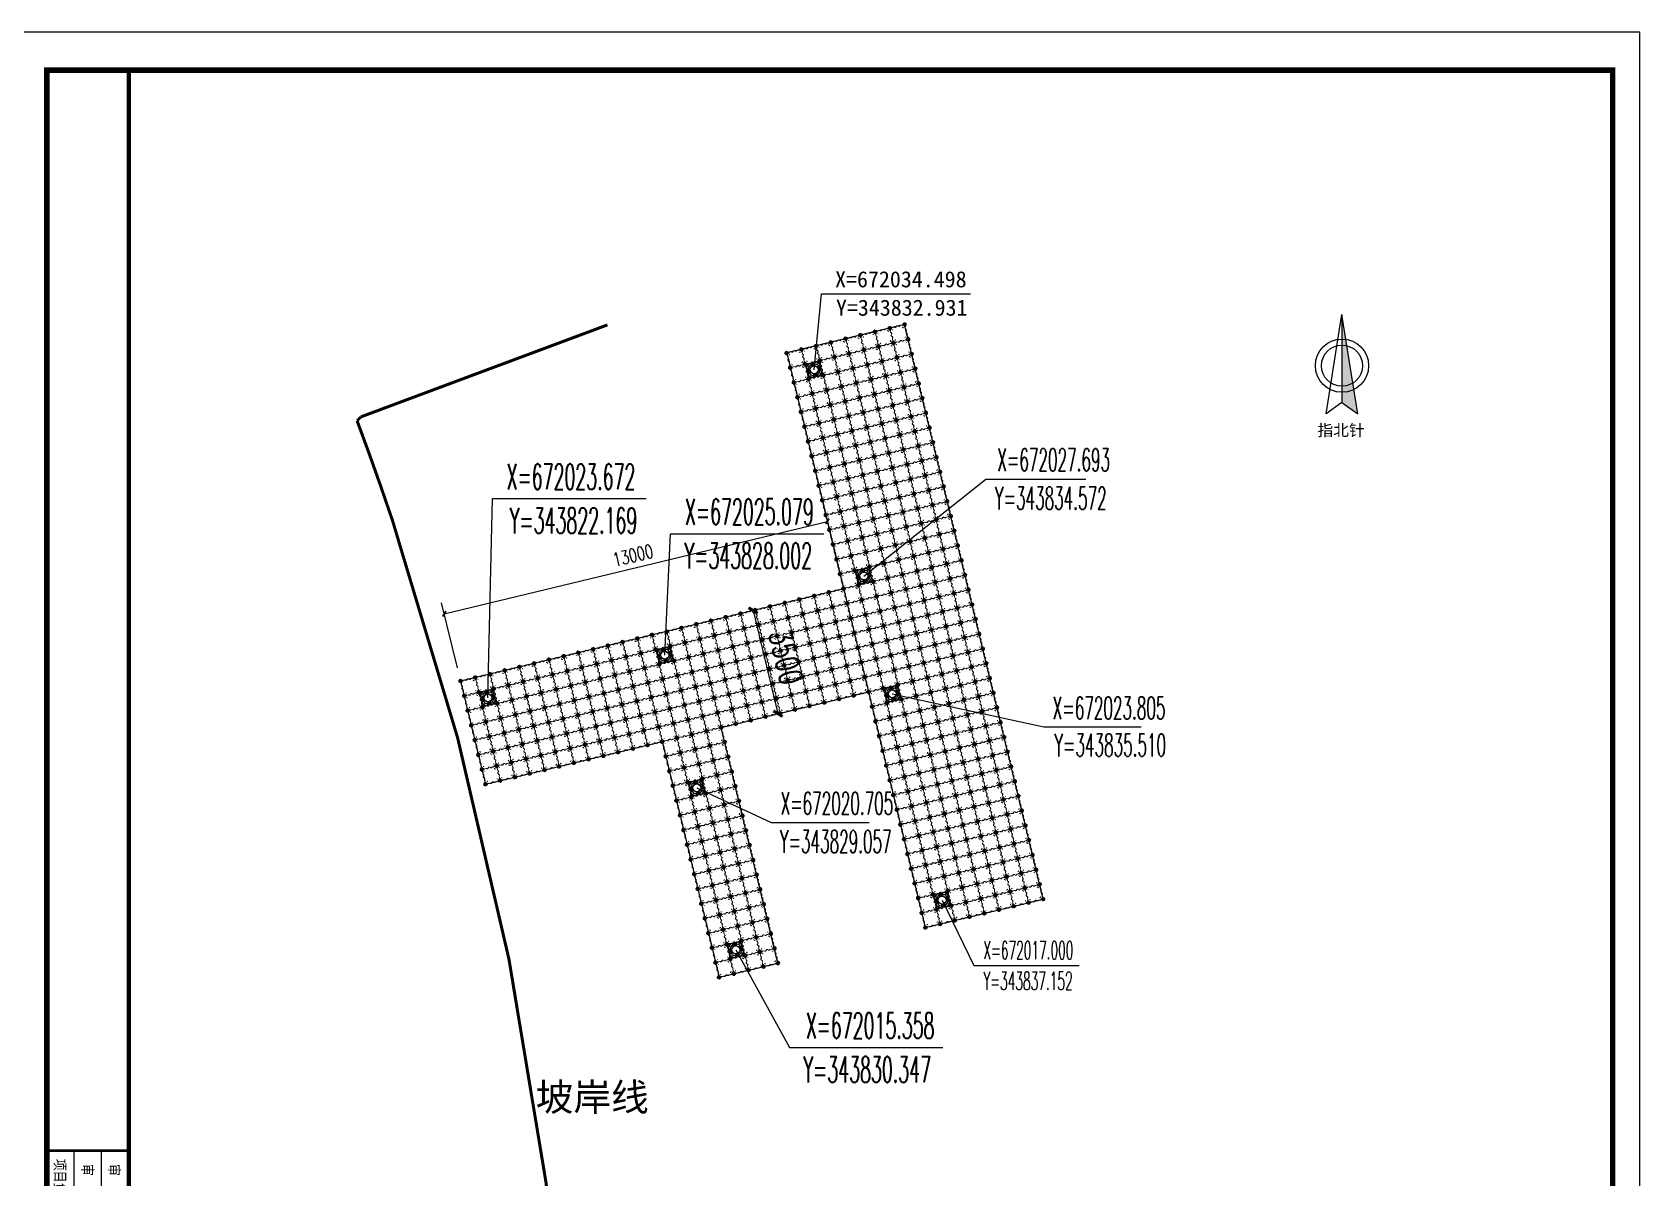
# Model space of a CAD drawing. Extents: x 343640352 to 343860175, y 671810750 to 672046431.
# Drawn here: x 343807129 to 343860175, y 672007836 to 672045636 of the extents above; entities that cross this region are included whole.
import ezdxf

# ---------------------------------------------------------------- set-up
doc = ezdxf.new("R2010")
doc.units = 0
doc.header["$LTSCALE"] = 1000
doc.linetypes.add('DASH', pattern=[0.35, 0.25, -0.1])
for name, color, linetype in [('00-定位', 3, 'Continuous'), ('DIM_COOR', 3, 'Continuous'), ('PUB_DIM', 3, 'Continuous'), ('PUB_TEXT', 7, 'Continuous'), ('W-_ANTICOLLISION防撞措施', 121, 'Continuous'), ('W-MOUNTING固定方式', 5, 'Continuous'), ('蓝色浮筒', 150, 'Continuous')]:
    doc.layers.add(name, color=color, linetype=linetype)
doc.layers.add('2维浮筒', color=7, linetype='Continuous', lineweight=5)
doc.styles.add('-宋体', font='', dxfattribs={"width": 0.8})
doc.styles.add('_TCH_DIM', font='SIMPLEX.shx', dxfattribs={"width": 0.7, "bigfont": 'GBCBIG.shx'})
doc.styles.add('_TCH_DIM_T3', font='SIMPLEX.shx', dxfattribs={"width": 0.705882, "bigfont": 'hztxt.shx'})
doc.styles.get("Standard").update_dxf_attribs({"font": ''})
doc.styles.add('图框', font='')
doc.styles.add('黑体', font='simhei.ttf', dxfattribs={"width": 0.8})
doc.styles.get('-宋体').set_extended_font_data('SimSun')
doc.styles.get('Standard').set_extended_font_data('SimSun')
doc.styles.get('图框').set_extended_font_data('SimSun')
doc.dimstyles.new('_TCH_ARCH&&150', dxfattribs={"dimtxt": 446.25, "dimasz": 150, "dimexe": 375, "dimexo": 450, "dimgap": 189.375, "dimtad": 1, "dimdec": 0, "dimzin": 0, "dimdsep": 46, "dimtxsty": '_TCH_DIM_T3', "dimblk": 'ARCHTICK', "dimcen": 0.09, "dimclrt": 7, "dimazin": 2, "dimtfac": 1, "dimtdec": 0, "dimtix": 1, "dimtmove": 2, "dimatfit": 3, "dimfxl": 0, "dimtolj": 1, "dimtzin": 0, "dimarcsym": 0})
doc.dimstyles.new('_TCH_ARCH&&250', dxfattribs={"dimtxt": 743.75, "dimasz": 250, "dimexe": 625, "dimexo": 750, "dimgap": 315.625, "dimtad": 1, "dimdec": 0, "dimzin": 0, "dimdsep": 46, "dimtxsty": '_TCH_DIM_T3', "dimblk": 'ARCHTICK', "dimcen": 0.09, "dimclrt": 2, "dimazin": 2, "dimtfac": 1, "dimtdec": 0, "dimtix": 1, "dimtmove": 2, "dimatfit": 3, "dimfxl": 0, "dimtolj": 1, "dimtzin": 0, "dimarcsym": 0})

# ---------------------------------------------------------------- blocks, each defined once
blk = doc.blocks.new('$TITLEBLK$00000187')
for p, q in [((-196, 0), (-196, 15)), ((-184.5, 0), (-184.5, 15)), ((-159, 0), (-159, 15)), ((-147.5, 0), (-147.5, 15)), ((-120, 0), (-120, 15)), ((-76, 0), (-76, 15)), ((-33, 0), (-33, 15)), ((-13, 0), (-13, 15)), ((0, 0), (0, 15)), ((-136, 10), (-210, 10)), ((0, 10), (-22, 10)), ((-136, 7.5), (-86, 7.5)), ((-44, 7.5), (-22, 7.5)), ((-136, 5), (-210, 5)), ((0, 5), (-22, 5))]:
    blk.add_line(p, q)
for points, const_width in [([(-408.03, 0), (-408.03, 15), (0, 15)], 0.8), ([(-210, 0), (-210, 15)], 0.5), ([(-173, 0), (-173, 15)], 0.5), ([(-136, 0), (-136, 15)], 0.5), ([(-86, 0), (-86, 15)], 0.5), ([(-44, 0), (-44, 15)], 0.5), ([(-22, 0), (-22, 15)], 0.5)]:
    blk.add_lwpolyline(points, dxfattribs=dict(const_width=const_width))
at = {"style": '图框', "width": 0.8}
for s, p in [('审    定', (-207.53, 11.34)), ('校    对', (-170.43, 11.27)), ('工程名称', (-132.8, 9.86)), ('工程编号', (-42.79, 10.08)), ('阶 段', (-20.12, 11.27)), ('图纸', (-83.31, 9.46)), ('审    核', (-207.55, 6.48)), ('设计负责人', (-171.62, 6.48)), ('日 期', (-20.31, 6.48)), ('项目负责人', (-208.49, 1.42)), ('设 计 人', (-170.33, 1.42)), ('项目名称', (-132.8, 2.36)), ('名称', (-83.31, 2.46)), ('图   号', (-42.46, 2.6)), ('比 例', (-20.27, 1.42))]:
    blk.add_text(s, height=2, dxfattribs=at).set_placement(p)
for tag, p in [('审定人', (-193.68, 10.95)), ('校对', (-155.51, 10.92)), ('审核人', (-193.68, 6.03)), ('设计负责人', (-158.64, 6.23)), ('项目负责人', (-195.69, 1.11)), ('设计人', (-156.48, 1.18))]:
    blk.add_attdef(tag, p, '', height=3)
for tag, p, height, style, width in [('阶段', (-12.96, 10.81), 2.5, '黑体', 0.8), ('图名', (-73.67, 6.22), 3, '-宋体', 0.8), ('日期', (-12.96, 5.8), 2.5, '黑体', 0.8), ('图号', (-31.44, 2.55), 3, '_TCH_DIM', 0.7), ('比例', (-12.96, 1.14), 2.5, '黑体', 0.8)]:
    blk.add_attdef(tag, p, '', height=height, dxfattribs=dict(style=style, width=width))
at = {"layer": 'PUB_TEXT'}
for s, height, p in [('三地块浮筒码头', 2.278, (-114.42, 9.68)), ('青剑湖环湖景观提升工程三标段', 1.519, (-117.82, 2.73))]:
    blk.add_text(s, height=height, dxfattribs=at).set_placement(p)
blk = doc.blocks.new('rgthtyjyuk')
blk.add_lwpolyline([(0, 0), (420, 0), (420, 297), (0, 297)], close=True)
at = {"const_width": 1}
blk.add_lwpolyline([(6.97, 5), (415, 5), (415, 292), (6.97, 292)], close=True, dxfattribs=at)
at = {"const_width": 0.8}
blk.add_lwpolyline([(415, 20), (6.97, 20)], dxfattribs=at)
blk = doc.blocks.new('_ArchTick')
at = {"color": 0, "linetype": 'ByBlock', "const_width": 0.4}
blk.add_lwpolyline([(-0.5, -0.5), (0.5, 0.5)], dxfattribs=at)
blk = doc.blocks.new('*D53')
at = {"layer": '00-定位', "color": 0, "lineweight": -2, "transparency": 16777216}
for p, q in [((343830916, 672026554), (343831736, 672023151)), ((343831645, 672026729), (343831523, 672026700)), ((343832465, 672023327), (343832344, 672023298))]:
    blk.add_line(p, q, dxfattribs=at)
at = {"layer": 'Defpoints', "color": 0, "transparency": 16777216}
for p in [(343830916, 672026554), (343831736, 672023151), (343831736, 672023151)]:
    blk.add_point(p, dxfattribs=at)
at = {"layer": '00-定位', "color": 0, "lineweight": -2, "transparency": 16777216, "xscale": 250, "yscale": 250, "zscale": 250}
for p, rotation in [((343830916, 672026554), 103.5615656314483), ((343831736, 672023151), 283.5615656314483)]:
    blk.add_blockref('_ArchTick', p, dxfattribs=dict(at, rotation=rotation))
at = {"layer": '00-定位', "color": 2, "transparency": 16777216, "insert": (343831994, 672025014), "char_height": 743.8, "attachment_point": 5, "rotation": 283.5616, "style": '_TCH_DIM_T3'}
blk.add_mtext('\\A1;3500', dxfattribs=at)
blk = doc.blocks.new('浮筒')
at = {"layer": '2维浮筒', "color": 150, "lineweight": 0}
for p, q in [((-49, 527), (-27, 549)), ((27, 549), (55, 521)), ((473, 549), (445, 521)), ((527, 549), (549, 527)), ((-49, 473), (-21, 445)), ((-49, 27), (-21, 55)), ((-16, 304), (-16, 326)), ((-16, 196), (-16, 174)), ((-13, 333), (-3, 345)), ((-13, 297), (16, 264)), ((-13, 203), (16, 236)), ((-13, 167), (-3, 155)), ((0, 351), (0, 395)), ((0, 105), (0, 149)), ((19, 242), (19, 258)), ((55, 479), (21, 445)), ((55, 21), (21, 55)), ((149, 500), (105, 500)), ((171, 484), (155, 497)), ((193, 481), (177, 481)), ((199, 484), (232, 513)), ((203, -13), (236, 16)), ((261, 516), (239, 516)), ((258, 19), (242, 19)), ((297, -13), (264, 16)), ((301, 484), (268, 513)), ((307, 481), (323, 481)), ((329, 484), (345, 497)), ((395, 500), (351, 500)), ((479, 445), (445, 479)), ((479, 55), (445, 21)), ((481, 307), (481, 323)), ((481, 193), (481, 177)), ((484, 329), (497, 345)), ((484, 301), (513, 268)), ((484, 199), (513, 232)), ((484, 171), (497, 155)), ((500, 351), (500, 395)), ((500, 105), (500, 149)), ((516, 239), (516, 261)), ((549, 473), (521, 445)), ((549, 27), (521, 55)), ((-27, -49), (-49, -27)), ((27, -49), (55, -21)), ((149, 0), (105, 0)), ((167, -13), (155, -3)), ((196, -16), (174, -16)), ((304, -16), (326, -16)), ((333, -13), (345, -3)), ((395, 0), (351, 0)), ((473, -49), (445, -21)), ((549, -27), (527, -49))]:
    blk.add_line(p, q, dxfattribs=at)
for centre in [(71, 89), (76, 415), (80, 80), (85, 424), (89, 71), (407, 65), (415, 76), (420, 420), (424, 85), (435, 93)]:
    blk.add_circle(centre, 3.5, dxfattribs=at)
for centre, radius, start, end in [((0, 522), 38, 45, 135), ((0, 524), 7, 0, 180), ((500, 522), 38, 45, 135), ((500, 524), 7, 0, 180), ((-22, 500), 38, 135, 225), ((-22, 0), 38, 135, 225), ((-24, 500), 7, 90, 270), ((-24, 0), 7, 90, 270), ((0, 500), 25, 106.2602, 163.7398), ((0, 500), 25, 196.2602, 253.7398), ((0, 0), 25, 106.2602, 163.7398), ((-70, 395), 70, 0, 45), ((-70, 105), 70, 315, 0), ((-6, 326), 10, 137.7263, 180), ((-6, 304), 10, 180, 222.2737), ((-6, 196), 10, 137.7263, 180), ((-6, 174), 10, 180, 222.2737), ((0, 476), 7, 180, 0), ((0, 24), 7, 0, 180), ((-10, 351), 10, 317.7263, 0), ((-10, 149), 10, 0, 42.2737), ((70, 395), 70, 135, 180), ((70, 105), 70, 180, 225), ((0, 500), 25, 16.2602, 73.7398), ((0, 500), 25, 286.2602, 343.7398), ((0, 0), 25, 16.2602, 73.7398), ((9, 258), 10, 0, 42.2737), ((9, 242), 10, 317.7263, 0), ((24, 500), 7, 270, 90), ((24, 0), 7, 270, 90), ((105, 570), 70, 225, 270), ((105, 430), 70, 90, 135), ((105, 70), 70, 225, 270), ((149, 490), 10, 47.7263, 90), ((177, 491), 10, 227.7263, 270), ((193, 491), 10, 270, 312.2737), ((239, 506), 10, 90, 132.2737), ((242, 9), 10, 90, 132.2737), ((258, 9), 10, 47.7263, 90), ((261, 506), 10, 47.7263, 90), ((307, 491), 10, 227.7263, 270), ((323, 491), 10, 270, 312.2737), ((351, 490), 10, 90, 132.2737), ((395, 570), 70, 270, 315), ((395, 430), 70, 45, 90), ((395, 70), 70, 270, 315), ((476, 500), 7, 90, 270), ((476, 0), 7, 90, 270), ((500, 500), 25, 106.2602, 163.7398), ((500, 500), 25, 196.2602, 253.7398), ((500, 0), 25, 106.2602, 163.7398), ((430, 395), 70, 0, 45), ((430, 105), 70, 315, 0), ((491, 323), 10, 137.7263, 180), ((491, 307), 10, 180, 222.2737), ((491, 193), 10, 137.7263, 180), ((491, 177), 10, 180, 222.2737), ((500, 476), 7, 180, 0), ((500, 24), 7, 0, 180), ((490, 351), 10, 317.7263, 0), ((490, 149), 10, 0, 42.2737), ((570, 395), 70, 135, 180), ((570, 105), 70, 180, 225), ((500, 500), 25, 16.2602, 73.7398), ((500, 500), 25, 286.2602, 343.7398), ((500, 0), 25, 16.2602, 73.7398), ((506, 261), 10, 0, 42.2737), ((506, 239), 10, 317.7263, 0), ((524, 500), 7, 270, 90), ((524, 0), 7, 270, 90), ((522, 500), 38, 315, 45), ((522, 0), 38, 315, 45), ((0, -22), 38, 225, 315), ((0, 0), 25, 196.2602, 253.7398), ((0, -24), 7, 180, 0), ((0, 0), 25, 286.2602, 343.7398), ((105, -70), 70, 90, 135), ((149, -10), 10, 47.7263, 90), ((174, -6), 10, 227.7263, 270), ((196, -6), 10, 270, 312.2737), ((304, -6), 10, 227.7263, 270), ((326, -6), 10, 270, 312.2737), ((351, -10), 10, 90, 132.2737), ((395, -70), 70, 45, 90), ((500, -22), 38, 225, 315), ((500, 0), 25, 196.2602, 253.7398), ((500, -24), 7, 180, 0), ((500, 0), 25, 286.2602, 343.7398)]:
    blk.add_arc(centre, radius, start, end, dxfattribs=at)
at = {"layer": '蓝色浮筒'}
for centre, radius, start, end in [((-25, 500), 5, 84.2608, 275.7392), ((-25, 0), 5, 84.2608, 275.7392), ((0, 500), 25, 101.4783, 168.5217), ((0, 500), 25, 191.4783, 258.5217), ((0, 0), 25, 101.4783, 168.5217), ((0, 525), 5, 354.2608, 185.7392), ((0, 475), 5, 174.2608, 5.7392), ((0, 25), 5, 354.2608, 185.7392), ((0, 500), 25, 11.4783, 78.5217), ((0, 500), 25, 281.4783, 348.5217), ((0, 0), 25, 11.4783, 78.5217), ((25, 500), 5, 264.2608, 95.7392), ((25, 0), 5, 264.2608, 95.7392), ((475, 500), 5, 84.2608, 275.7392), ((475, 0), 5, 84.2608, 275.7392), ((500, 500), 25, 101.4783, 168.5217), ((500, 500), 25, 191.4783, 258.5217), ((500, 0), 25, 101.4783, 168.5217), ((500, 525), 5, 354.2608, 185.7392), ((500, 475), 5, 174.2608, 5.7392), ((500, 25), 5, 354.2608, 185.7392), ((500, 500), 25, 11.4783, 78.5217), ((500, 500), 25, 281.4783, 348.5217), ((500, 0), 25, 11.4783, 78.5217), ((525, 500), 5, 264.2608, 95.7392), ((525, 0), 5, 264.2608, 95.7392), ((0, 0), 25, 191.4783, 258.5217), ((0, -25), 5, 174.2608, 5.7392), ((0, 0), 25, 281.4783, 348.5217), ((500, 0), 25, 191.4783, 258.5217), ((500, -25), 5, 174.2608, 5.7392), ((500, 0), 25, 281.4783, 348.5217)]:
    blk.add_arc(centre, radius, start, end, dxfattribs=at)
blk = doc.blocks.new('*U57')
at = {"layer": '蓝色浮筒', "rotation": 180.0000000383531}
blk.add_blockref('浮筒', (250, 250), dxfattribs=at)
blk = doc.blocks.new('*U56')
at = {"layer": 'W-_ANTICOLLISION防撞措施', "color": 0, "linetype": 'ByBlock', "lineweight": -2, "transparency": 16777216}
for p in [(0, 0), (500, 0), (1000, 0), (1500, 0), (2000, 0), (2500, 0), (3000, 0), (3500, 0), (4000, 0), (4500, 0), (5000, 0), (5500, 0), (6000, 0), (6500, 0), (7000, 0), (7500, 0), (8000, 0), (8500, 0), (9000, 0), (9500, 0), (10000, 0), (10500, 0), (11000, 0), (11500, 0), (12000, 0), (12500, 0), (13000, 0), (13500, 0), (14000, 0), (14500, 0), (15000, 0), (15500, 0), (16000, 0), (16500, 0), (17000, 0), (17500, 0), (18000, 0), (18500, 0), (19000, 0), (0, -500), (500, -500), (1000, -500), (1500, -500), (2000, -500), (2500, -500), (3000, -500), (3500, -500), (4000, -500), (4500, -500), (5000, -500), (5500, -500), (6000, -500), (6500, -500), (7000, -500), (7500, -500), (8000, -500), (8500, -500), (9000, -500), (9500, -500), (10000, -500), (10500, -500), (11000, -500), (11500, -500), (12000, -500), (12500, -500), (13000, -500), (13500, -500), (14000, -500), (14500, -500), (15000, -500), (15500, -500), (16000, -500), (16500, -500), (17000, -500), (17500, -500), (18000, -500), (18500, -500), (19000, -500), (0, -1000), (500, -1000), (1000, -1000), (1500, -1000), (2000, -1000), (2500, -1000), (3000, -1000), (3500, -1000), (4000, -1000), (4500, -1000), (5000, -1000), (5500, -1000), (6000, -1000), (6500, -1000), (7000, -1000), (7500, -1000), (8000, -1000), (8500, -1000), (9000, -1000), (9500, -1000), (10000, -1000), (10500, -1000), (11000, -1000), (11500, -1000), (12000, -1000), (12500, -1000), (13000, -1000), (13500, -1000), (14000, -1000), (14500, -1000), (15000, -1000), (15500, -1000), (16000, -1000), (16500, -1000), (17000, -1000), (17500, -1000), (18000, -1000), (18500, -1000), (19000, -1000), (0, -1500), (500, -1500), (1000, -1500), (1500, -1500), (2000, -1500), (2500, -1500), (3000, -1500), (3500, -1500), (4000, -1500), (4500, -1500), (5000, -1500), (5500, -1500), (6000, -1500), (6500, -1500), (7000, -1500), (7500, -1500), (8000, -1500), (8500, -1500), (9000, -1500), (9500, -1500), (10000, -1500), (10500, -1500), (11000, -1500), (11500, -1500), (12000, -1500), (12500, -1500), (13000, -1500), (13500, -1500), (14000, -1500), (14500, -1500), (15000, -1500), (15500, -1500), (16000, -1500), (16500, -1500), (17000, -1500), (17500, -1500), (18000, -1500), (18500, -1500), (19000, -1500), (0, -2000), (500, -2000), (1000, -2000), (1500, -2000), (2000, -2000), (2500, -2000), (3000, -2000), (3500, -2000), (4000, -2000), (4500, -2000), (5000, -2000), (5500, -2000), (6000, -2000), (6500, -2000), (7000, -2000), (7500, -2000), (8000, -2000), (8500, -2000), (9000, -2000), (9500, -2000), (10000, -2000), (10500, -2000), (11000, -2000), (11500, -2000), (12000, -2000), (12500, -2000), (13000, -2000), (13500, -2000), (14000, -2000), (14500, -2000), (15000, -2000), (15500, -2000), (16000, -2000), (16500, -2000), (17000, -2000), (17500, -2000), (18000, -2000), (18500, -2000), (19000, -2000), (0, -2500), (500, -2500), (1000, -2500), (1500, -2500), (2000, -2500), (2500, -2500), (3000, -2500), (3500, -2500), (4000, -2500), (4500, -2500), (5000, -2500), (5500, -2500), (6000, -2500), (6500, -2500), (7000, -2500), (7500, -2500), (8000, -2500), (8500, -2500), (9000, -2500), (9500, -2500), (10000, -2500), (10500, -2500), (11000, -2500), (11500, -2500), (12000, -2500), (12500, -2500), (13000, -2500), (13500, -2500), (14000, -2500), (14500, -2500), (15000, -2500), (15500, -2500), (16000, -2500), (16500, -2500), (17000, -2500), (17500, -2500), (18000, -2500), (18500, -2500), (19000, -2500), (0, -3000), (500, -3000), (1000, -3000), (1500, -3000), (2000, -3000), (2500, -3000), (3000, -3000), (3500, -3000), (4000, -3000), (4500, -3000), (5000, -3000), (5500, -3000), (6000, -3000), (6500, -3000), (7000, -3000), (7500, -3000), (8000, -3000), (8500, -3000), (9000, -3000), (9500, -3000), (10000, -3000), (10500, -3000), (11000, -3000), (11500, -3000), (12000, -3000), (12500, -3000), (13000, -3000), (13500, -3000), (14000, -3000), (14500, -3000), (15000, -3000), (15500, -3000), (16000, -3000), (16500, -3000), (17000, -3000), (17500, -3000), (18000, -3000), (18500, -3000), (19000, -3000), (0, -3500), (500, -3500), (1000, -3500), (1500, -3500), (2000, -3500), (2500, -3500), (3000, -3500), (3500, -3500), (4000, -3500), (4500, -3500), (5000, -3500), (5500, -3500), (6000, -3500), (6500, -3500), (7000, -3500), (7500, -3500), (8000, -3500), (8500, -3500), (9000, -3500), (9500, -3500), (10000, -3500), (10500, -3500), (11000, -3500), (11500, -3500), (12000, -3500), (12500, -3500), (13000, -3500), (13500, -3500), (14000, -3500), (14500, -3500), (15000, -3500), (15500, -3500), (16000, -3500), (16500, -3500), (17000, -3500), (17500, -3500), (18000, -3500), (18500, -3500), (19000, -3500)]:
    blk.add_blockref('*U57', p, dxfattribs=at)
blk = doc.blocks.new('*U55')
at = {"layer": '蓝色浮筒', "rotation": 180.0000000383531}
blk.add_blockref('浮筒', (250, 250), dxfattribs=at)
blk = doc.blocks.new('*U54')
at = {"layer": 'W-_ANTICOLLISION防撞措施', "color": 0, "linetype": 'ByBlock', "lineweight": -2, "transparency": 16777216}
for p in [(0, 0), (500, 0), (1000, 0), (1500, 0), (2000, 0), (2500, 0), (3000, 0), (0, -500), (500, -500), (1000, -500), (1500, -500), (2000, -500), (2500, -500), (3000, -500), (0, -1000), (500, -1000), (1000, -1000), (1500, -1000), (2000, -1000), (2500, -1000), (3000, -1000), (0, -1500), (500, -1500), (1000, -1500), (1500, -1500), (2000, -1500), (2500, -1500), (3000, -1500), (0, -2000), (500, -2000), (1000, -2000), (1500, -2000), (2000, -2000), (2500, -2000), (3000, -2000), (0, -2500), (500, -2500), (1000, -2500), (1500, -2500), (2000, -2500), (2500, -2500), (3000, -2500), (0, -3000), (500, -3000), (1000, -3000), (1500, -3000), (2000, -3000), (2500, -3000), (3000, -3000), (0, -3500), (0, -4000), (500, -3500), (500, -4000), (1000, -3500), (1000, -4000), (1500, -3500), (1500, -4000), (2000, -3500), (2000, -4000), (2500, -3500), (2500, -4000), (3000, -3500), (3000, -4000), (0, -4500), (500, -4500), (1000, -4500), (1500, -4500), (2000, -4500), (2500, -4500), (3000, -4500), (0, -5000), (500, -5000), (1000, -5000), (1500, -5000), (2000, -5000), (2500, -5000), (3000, -5000), (0, -5500), (500, -5500), (1000, -5500), (1500, -5500), (2000, -5500), (2500, -5500), (3000, -5500), (0, -6000), (500, -6000), (1000, -6000), (1500, -6000), (2000, -6000), (2500, -6000), (3000, -6000), (0, -6500), (500, -6500), (1000, -6500), (1500, -6500), (2000, -6500), (2500, -6500), (3000, -6500), (0, -7000), (500, -7000), (1000, -7000), (1500, -7000), (2000, -7000), (2500, -7000), (3000, -7000), (0, -7500), (500, -7500), (1000, -7500), (1500, -7500), (2000, -7500), (2500, -7500), (3000, -7500), (0, -8000), (500, -8000), (1000, -8000), (1500, -8000), (2000, -8000), (2500, -8000), (3000, -8000), (0, -8500), (500, -8500), (1000, -8500), (1500, -8500), (2000, -8500), (2500, -8500), (3000, -8500), (0, -9000), (500, -9000), (1000, -9000), (1500, -9000), (2000, -9000), (2500, -9000), (3000, -9000), (0, -9500), (500, -9500), (1000, -9500), (1500, -9500), (2000, -9500), (2500, -9500), (3000, -9500), (0, -10000), (500, -10000), (1000, -10000), (1500, -10000), (2000, -10000), (2500, -10000), (3000, -10000), (0, -10500), (500, -10500), (1000, -10500), (1500, -10500), (2000, -10500), (2500, -10500), (3000, -10500), (0, -11000), (500, -11000), (1000, -11000), (1500, -11000), (2000, -11000), (2500, -11000), (3000, -11000), (0, -11500), (500, -11500), (1000, -11500), (1500, -11500), (2000, -11500), (2500, -11500), (3000, -11500), (0, -12000), (0, -12500), (500, -12000), (500, -12500), (1000, -12000), (1000, -12500), (1500, -12000), (1500, -12500), (2000, -12000), (2000, -12500), (2500, -12000), (2500, -12500), (3000, -12000), (3000, -12500)]:
    blk.add_blockref('*U55', p, dxfattribs=at)
blk = doc.blocks.new('*U59')
at = {"layer": '蓝色浮筒', "rotation": 180.0000000383531}
blk.add_blockref('浮筒', (250, 250), dxfattribs=at)
blk = doc.blocks.new('*U58')
at = {"layer": 'W-_ANTICOLLISION防撞措施', "color": 0, "linetype": 'ByBlock', "lineweight": -2, "transparency": 16777216}
for p in [(0, 0), (500, 0), (1000, 0), (1500, 0), (2000, 0), (2500, 0), (3000, 0), (3500, 0), (4000, 0), (4500, 0), (5000, 0), (5500, 0), (6000, 0), (6500, 0), (7000, 0), (7500, 0), (0, -500), (500, -500), (1000, -500), (1500, -500), (2000, -500), (2500, -500), (3000, -500), (3500, -500), (4000, -500), (4500, -500), (5000, -500), (5500, -500), (6000, -500), (6500, -500), (7000, -500), (7500, -500), (0, -1000), (500, -1000), (1000, -1000), (1500, -1000), (2000, -1000), (2500, -1000), (3000, -1000), (3500, -1000), (4000, -1000), (4500, -1000), (5000, -1000), (5500, -1000), (6000, -1000), (6500, -1000), (7000, -1000), (7500, -1000), (0, -1500), (500, -1500), (1000, -1500), (1500, -1500), (2000, -1500), (2500, -1500), (3000, -1500), (3500, -1500), (4000, -1500), (4500, -1500), (5000, -1500), (5500, -1500), (6000, -1500), (6500, -1500), (7000, -1500), (7500, -1500)]:
    blk.add_blockref('*U59', p, dxfattribs=at)
blk = doc.blocks.new('*U134')
at = {"color": 8, "linetype": 'Continuous', "lineweight": 15}
for p, q in [((-1, 2), (-2, 1)), ((0, 1), (0, -1)), ((-1, -2), (-2, -1))]:
    blk.add_line(p, q, dxfattribs=at)
at = {"color": 7, "linetype": 'Continuous', "lineweight": 15}
for p, q in [((16, 1), (0, 1)), ((0, 0), (19, 0)), ((16, 1), (16, 0)), ((19, -1), (19, 0)), ((0, -1), (19, -1))]:
    blk.add_line(p, q, dxfattribs=at)
for centre, radius, start, end in [((-3, 0), 2.9, 41.3178, 318.6822), ((-3, 0), 1.45, 41.3178, 318.6822), ((0, 3), 2.82, 221.3178, 270), ((0, -3), 2.82, 90, 138.6822), ((0, 3), 1.37, 221.3178, 270), ((0, -3), 1.37, 90, 138.6822)]:
    blk.add_arc(centre, radius, start, end, dxfattribs=at)
blk = doc.blocks.new('*U135')
blk.add_lwpolyline([(-12, 0), (-12, 2.5), (12, 2.5), (12, 0)], close=True)
blk = doc.blocks.new('无头销轴_B型_D12X150')
at = {"color": 0}
for p, q in [((-72, 6), (-72, -6)), ((72, 6), (72, -6))]:
    blk.add_line(p, q, dxfattribs=at)
blk.add_lwpolyline([(-75, 4), (-75, -4), (-72, -6), (72, -6), (75, -4), (75, 4), (72, 6), (-72, 6)], close=True, dxfattribs=at)
for centre in [(-70, 0), (70, 0)]:
    blk.add_circle(centre, 1.6, dxfattribs=at)
blk = doc.blocks.new('sdf')
at = {"layer": 'W-MOUNTING固定方式', "color": 0}
for p, q in [((43108, -2622), (43108, -2815)), ((43285, -2497), (43283, -2500)), ((43378, -2500), (43283, -2500)), ((43283, -2574), (43283, -2500)), ((43283, -2574), (43378, -2574)), ((43283, -2574), (43285, -2577)), ((43285, -2497), (43376, -2497)), ((43376, -2577), (43285, -2577)), ((43376, -2497), (43378, -2500)), ((43378, -2574), (43376, -2577)), ((43378, -2500), (43378, -2574)), ((43109, -2673), (43112, -2671)), ((43109, -2764), (43109, -2673)), ((43109, -2764), (43112, -2766)), ((43112, -2671), (43112, -2766)), ((43112, -2671), (43186, -2671)), ((43186, -2766), (43112, -2766)), ((43186, -2766), (43186, -2671)), ((43186, -2671), (43189, -2673)), ((43186, -2766), (43189, -2764)), ((43189, -2673), (43189, -2764)), ((43283, -2863), (43285, -2860)), ((43378, -2863), (43283, -2863)), ((43283, -2937), (43283, -2863)), ((43283, -2937), (43378, -2937)), ((43285, -2940), (43283, -2937)), ((43285, -2860), (43376, -2860)), ((43375, -2940), (43285, -2940)), ((43375, -2940), (43378, -2937)), ((43378, -2863), (43376, -2860)), ((43378, -2863), (43378, -2937)), ((43475, -2671), (43472, -2673)), ((43472, -2764), (43472, -2673)), ((43475, -2766), (43472, -2764)), ((43475, -2671), (43475, -2766)), ((43475, -2671), (43549, -2671)), ((43549, -2766), (43475, -2766)), ((43549, -2766), (43549, -2671)), ((43552, -2674), (43549, -2671)), ((43552, -2764), (43549, -2766)), ((43552, -2674), (43552, -2764))]:
    blk.add_line(p, q, dxfattribs=at)
at = {"layer": 'W-MOUNTING固定方式', "color": 6}
for points in [[(43123, -2568), (43052, -2497, -0.414214), (43052, -2441), (43052, -2441, -0.414214), (43109, -2441), (43179, -2511)], [(43538, -2568), (43609, -2497, 0.414214), (43609, -2441), (43609, -2441, 0.414214), (43552, -2441), (43482, -2511)], [(43123, -2870), (43052, -2941, 0.414214), (43052, -2997), (43052, -2997, 0.414214), (43109, -2997), (43179, -2927)], [(43538, -2870), (43609, -2941, -0.414214), (43609, -2997), (43609, -2997, -0.414214), (43552, -2997), (43482, -2927)]]:
    blk.add_lwpolyline(points, format="xyb", dxfattribs=at)
at = {"layer": 'W-MOUNTING固定方式'}
for points in [[(43194, -2941), (43467, -2941), (43553, -2856), (43553, -2582), (43467, -2496), (43194, -2496), (43108, -2582), (43108, -2856)], [(43219, -2881), (43442, -2881), (43493, -2831), (43493, -2607), (43442, -2556), (43219, -2556), (43168, -2607), (43168, -2831)]]:
    blk.add_lwpolyline(points, close=True, dxfattribs=at)
at = {"layer": 'W-MOUNTING固定方式', "color": 0}
for points in [[(43272, -2496), (43272, -2537), (43272, -2557), (43281, -2557), (43281, -2537), (43281, -2496)], [(43380, -2496), (43380, -2537), (43380, -2557), (43389, -2557), (43389, -2537), (43389, -2496)], [(43108, -2669), (43149, -2669), (43169, -2669), (43169, -2660), (43149, -2660), (43108, -2660)], [(43108, -2777), (43149, -2777), (43169, -2777), (43169, -2768), (43149, -2768), (43108, -2768)], [(43281, -2941), (43281, -2900), (43281, -2880), (43272, -2880), (43272, -2900), (43272, -2941)], [(43389, -2941), (43389, -2900), (43389, -2880), (43380, -2880), (43380, -2900), (43380, -2941)], [(43553, -2660), (43512, -2660), (43492, -2660), (43492, -2669), (43512, -2669), (43553, -2669)], [(43553, -2768), (43512, -2768), (43492, -2768), (43492, -2777), (43512, -2777), (43553, -2777)]]:
    blk.add_lwpolyline(points, dxfattribs=at)
at = {"layer": 'W-MOUNTING固定方式', "color": 5}
for centre in [(43080, -2469), (43580, -2469), (43080, -2969), (43580, -2969)]:
    blk.add_circle(centre, 7, dxfattribs=at)
at = {"layer": 'W-MOUNTING固定方式'}
for radius in [136, 130]:
    blk.add_circle((43330, -2719), radius, dxfattribs=at)
at = {"layer": 'W-MOUNTING固定方式', "color": 0, "xscale": -1}
for name, p, rotation in [('*U134', (43143, -2649), 180), ('*U135', (43389, -2537), 270.0000000000001), ('*U134', (43400, -2531), 90.00000000000007), ('*U134', (43261, -2906), 270), ('*U135', (43272, -2900), 90), ('*U135', (43512, -2777), 180)]:
    blk.add_blockref(name, p, dxfattribs=dict(at, rotation=rotation))
at = {"layer": 'W-MOUNTING固定方式', "color": 0}
for name, p, rotation in [('无头销轴_B型_D12X150', (43149, -2719), 90), ('*U134', (43261, -2531), 270.0000000000001), ('*U135', (43272, -2537), 90.00000000000004), ('*U134', (43518, -2649), 180), ('无头销轴_B型_D12X150', (43512, -2719), 270), ('*U135', (43149, -2777), 180), ('无头销轴_B型_D12X150', (43330, -2900), 180), ('*U135', (43389, -2900), 270), ('*U134', (43400, -2906), 90.00000000000001)]:
    blk.add_blockref(name, p, dxfattribs=dict(at, rotation=rotation))
for name, p in [('无头销轴_B型_D12X150', (43330, -2537)), ('*U134', (43143, -2788)), ('*U135', (43512, -2660))]:
    blk.add_blockref(name, p, dxfattribs=at)
at = {"layer": 'W-MOUNTING固定方式', "color": 0, "xscale": -1}
for name, p in [('*U135', (43149, -2660)), ('*U134', (43518, -2788))]:
    blk.add_blockref(name, p, dxfattribs=at)
blk = doc.blocks.new('*D60')
at = {"layer": 'Defpoints', "color": 0, "transparency": 16777216}
for p in [(343833366, 672029496), (343833902, 672027274), (343821264, 672024226)]:
    blk.add_point(p, dxfattribs=at)
at = {"layer": 'PUB_DIM', "color": 0, "lineweight": -2, "transparency": 16777216}
for p, q in [((343833796, 672027711), (343833278, 672029860)), ((343820728, 672026447), (343833366, 672029496)), ((343821159, 672024663), (343820640, 672026812))]:
    blk.add_line(p, q, dxfattribs=at)
at = {"layer": 'PUB_DIM', "color": 0, "lineweight": -2, "transparency": 16777216, "xscale": 150, "yscale": 150, "zscale": 150}
for p, rotation in [((343833366, 672029496), 13.56156337868127), ((343820728, 672026447), 193.5615633786813)]:
    blk.add_blockref('_ArchTick', p, dxfattribs=dict(at, rotation=rotation))
at = {"layer": 'PUB_DIM', "color": 7, "transparency": 16777216, "insert": (343826950, 672028373), "char_height": 446.2, "attachment_point": 5, "rotation": 13.5616, "style": '_TCH_DIM_T3'}
blk.add_mtext('\\A1;13000', dxfattribs=at)
blk = doc.blocks.new('*D61')
at = {"layer": 'Defpoints', "color": 0, "transparency": 16777216}
for p in [(343833366, 672029496), (343833902, 672027274), (343821264, 672024226)]:
    blk.add_point(p, dxfattribs=at)
at = {"layer": 'PUB_DIM', "color": 0, "lineweight": -2, "transparency": 16777216}
for p, q in [((343833796, 672027711), (343833278, 672029860)), ((343820728, 672026447), (343833366, 672029496)), ((343821159, 672024663), (343820640, 672026812))]:
    blk.add_line(p, q, dxfattribs=at)
at = {"layer": 'PUB_DIM', "color": 0, "lineweight": -2, "transparency": 16777216, "xscale": 150, "yscale": 150, "zscale": 150}
for p, rotation in [((343833366, 672029496), 13.56156337868127), ((343820728, 672026447), 193.5615633786813)]:
    blk.add_blockref('_ArchTick', p, dxfattribs=dict(at, rotation=rotation))
at = {"layer": 'PUB_DIM', "color": 7, "transparency": 16777216, "insert": (343826950, 672028373), "char_height": 446.2, "attachment_point": 5, "rotation": 13.5616, "style": '_TCH_DIM_T3'}
blk.add_mtext('\\A1;13000', dxfattribs=at)

msp = doc.modelspace()

# ---------------------------------------------------------------- hatches: boundary and pattern name
h = msp.add_hatch(color=256)
h.dxf.hatch_style = 1
h.paths.add_polyline_path([(343850347, 672036325.9), (343850347, 672033420.1), (343850868.8, 672033044.8)])

# ---------------------------------------------------------------- linework, layer by layer
for points in [[(343850347, 672036325.9), (343850347, 672033420.1), (343849825.1, 672033044.8)], [(343850347, 672036325.9), (343850347, 672033420.1), (343850868.8, 672033044.8)], [(343835914.2, 672035988.8), (343832025.8, 672035050.9), (343833901.7, 672027273.9), (343821264.2, 672024225.5), (343822084.9, 672020823.1), (343827917.6, 672022230.1), (343829793.5, 672014453.1), (343831737.7, 672014922.1), (343829861.8, 672022699.1), (343834722.4, 672023871.5), (343836598.3, 672016094.6), (343840486.8, 672017032.5)], [(343832025.8, 672035050.9), (343836598.3, 672016094.6), (343840486.8, 672017032.5), (343835914.2, 672035988.8)]]:
    msp.add_lwpolyline(points, close=True)
at = {"linetype": 'DASH', "const_width": 100}
msp.add_lwpolyline([(343819996.2, 671976820.8, 0.0523608), (343823565.4, 671988522.3, 0.0822592), (343824087.5, 672007657.6, 0.0475368), (343819016.5, 672029528.4, 0.0077284), (343817849.9, 672032816.4, 0.009165), (343817978.5, 672032944.2), (343826111, 672035977.9)], format="xyb", dxfattribs=at)
msp.add_lwpolyline([(343821811.3, 672021957.2), (343822084.9, 672020823.1), (343822814, 672020999)])
for radius in [878.2, 678.2]:
    msp.add_circle((343850347, 672034632), radius)
at = {"layer": 'DIM_COOR', "color": 3}
for p, q in [((343832930.7, 672034497.6), (343833174.2, 672037007)), ((343833174.2, 672037007), (343838093.1, 672037007)), ((343834572.2, 672027692.8), (343838597.7, 672030892.9)), ((343838597.7, 672030892.9), (343841896.4, 672030892.9)), ((343822169.1, 672023672.3), (343822323.2, 672030244.6)), ((343822323.2, 672030244.6), (343827383.2, 672030244.6)), ((343828001.8, 672025079.3), (343828189.9, 672029086)), ((343828189.9, 672029086), (343833249.9, 672029086)), ((343835510.1, 672023804.3), (343840513.8, 672022711.3)), ((343840513.8, 672022711.3), (343843724.1, 672022711.3)), ((343829057, 672020704.7), (343831508.3, 672019564.6)), ((343831508.3, 672019564.6), (343834743.8, 672019564.6)), ((343837151.6, 672016999.5), (343838201.2, 672014839.4)), ((343830346.7, 672015358.1), (343832113.5, 672012135.3)), ((343838201.2, 672014839.4), (343841676.3, 672014839.4)), ((343832113.5, 672012135.3), (343837173.5, 672012135.3))]:
    msp.add_line(p, q, dxfattribs=at)

# ---------------------------------------------------------------- block references
at = {"xscale": 180, "yscale": 180, "zscale": 180, "rotation": 270}
msp.add_blockref('rgthtyjyuk', (343806714.6, 672045636), dxfattribs=at)
ref = msp.add_blockref('$TITLEBLK$00000187', (343807614.6, 671970936), dxfattribs=dict(xscale=180, yscale=180, zscale=180, rotation=270))
ref.add_attrib('图名', '码头坐标定位图', (343808735.1, 671984196.1), dxfattribs={"color": 3, "height": 540, "rotation": 270, "style": '-宋体', "width": 0.8})
ref.add_attrib('图号', 'SG01', (343808073, 671976594.6), dxfattribs={"color": 3, "height": 540, "rotation": 270, "style": '黑体', "width": 0.8})
ref.add_attrib('日期', '2024.01', (343808659.2, 671973276), dxfattribs={"color": 3, "height": 450, "rotation": 270, "style": '黑体', "width": 0.8})
ref.add_attrib('阶段', '施工图', (343809560.6, 671973276), dxfattribs={"color": 3, "height": 450, "rotation": 270, "style": '黑体', "width": 0.8})
ref.add_attrib('比例', '1:100', (343807820.6, 671973276), dxfattribs={"color": 3, "height": 450, "rotation": 270, "style": '黑体', "width": 0.75})
at = {"rotation": 283.5615633776736}
for p in [(343825413.3, 672077257.5), (343827054.7, 672070452.7), (343820484.4, 672067839.1), (343814651.6, 672066432.2), (343827992.7, 672066564.2), (343821539.6, 672063464.6), (343829634.1, 672059759.4), (343822829.3, 672058117.9)]:
    msp.add_blockref('sdf', p, dxfattribs=at)
at = {"layer": 'W-_ANTICOLLISION防撞措施', "rotation": 283.5615633776736}
for name, p in [('*U56', (343835729.8, 672035687.2)), ('*U54', (343833717.3, 672026972.3)), ('*U58', (343829677.4, 672022397.4))]:
    msp.add_blockref(name, p, dxfattribs=at)

# ---------------------------------------------------------------- texts
at = {"layer": 'PUB_TEXT', "color": 1}
for s, p in [('X=672034.498', (343833621.3, 672037217)), ('Y=343832.931', (343833650.9, 672036280.1))]:
    msp.add_text(s, height=531.646, dxfattribs=at).set_placement(p)
at = {"layer": 'PUB_TEXT'}
for s, height, p in [('指北针', 379.75, (343849539.7, 672032312.8)), ('坡岸线', 911.39, (343823743.9, 672010043.8))]:
    msp.add_text(s, height=height, dxfattribs=at).set_placement(p)
at = {"layer": 'PUB_TEXT', "color": 7, "style": '_TCH_DIM', "width": 0.494118}
for s, height, p in [('X=672027.693', 743.75, (343838976.7, 672031154.4)), ('X=672023.672', 850, (343822783.2, 672030544.6)), ('X=672025.079', 850, (343828669.9, 672029386)), ('Y=343834.572', 743.75, (343838897.6, 672029886.5)), ('Y=343822.169', 850, (343822883.2, 672029094.6)), ('Y=343828.002', 850, (343828649.9, 672027936)), ('X=672023.805', 743.75, (343840805.6, 672022967.5)), ('Y=343835.510', 743.75, (343840857.3, 672021742)), ('X=672020.705', 743.75, (343831825.3, 672019820.7)), ('Y=343829.057', 743.75, (343831802.5, 672018558.2)), ('X=672015.358', 850, (343832653.5, 672012435.3)), ('Y=343830.347', 850, (343832573.5, 672010985.3))]:
    msp.add_text(s, height=height, dxfattribs=at).set_placement(p)
at = {"layer": 'PUB_TEXT', "color": 1, "style": '_TCH_DIM', "width": 0.494118}
for s, p in [('X=672017.000', (343838512.3, 672015049.4)), ('Y=343837.152', (343838512.3, 672014034.4))]:
    msp.add_text(s, height=595, dxfattribs=at).set_placement(p)

# ---------------------------------------------------------------- dimensions: what is measured, and where the dimension line sits
at = {"layer": '00-定位'}
dim = msp.add_aligned_dim(p1=(343830915.6, 672026553.6), p2=(343831736.3, 672023151.2), distance=0, dimstyle='_TCH_ARCH&&250', dxfattribs=at)
dim.commit()
dim.dimension.update_dxf_attribs({"geometry": '*D53', "text_midpoint": (343831994.3, 672025013.6)})
at = {"layer": 'PUB_DIM'}
for picture in ['*D60', '*D61']:
    dim = msp.add_aligned_dim(p1=(343821264.2, 672024225.5), p2=(343833901.7, 672027273.9), distance=2285.6, dimstyle='_TCH_ARCH&&150', dxfattribs=at)
    dim.commit()
    dim.dimension.update_dxf_attribs({"geometry": picture, "text_midpoint": (343826950.3, 672028372.6)})

doc.saveas('drawing.dxf')
